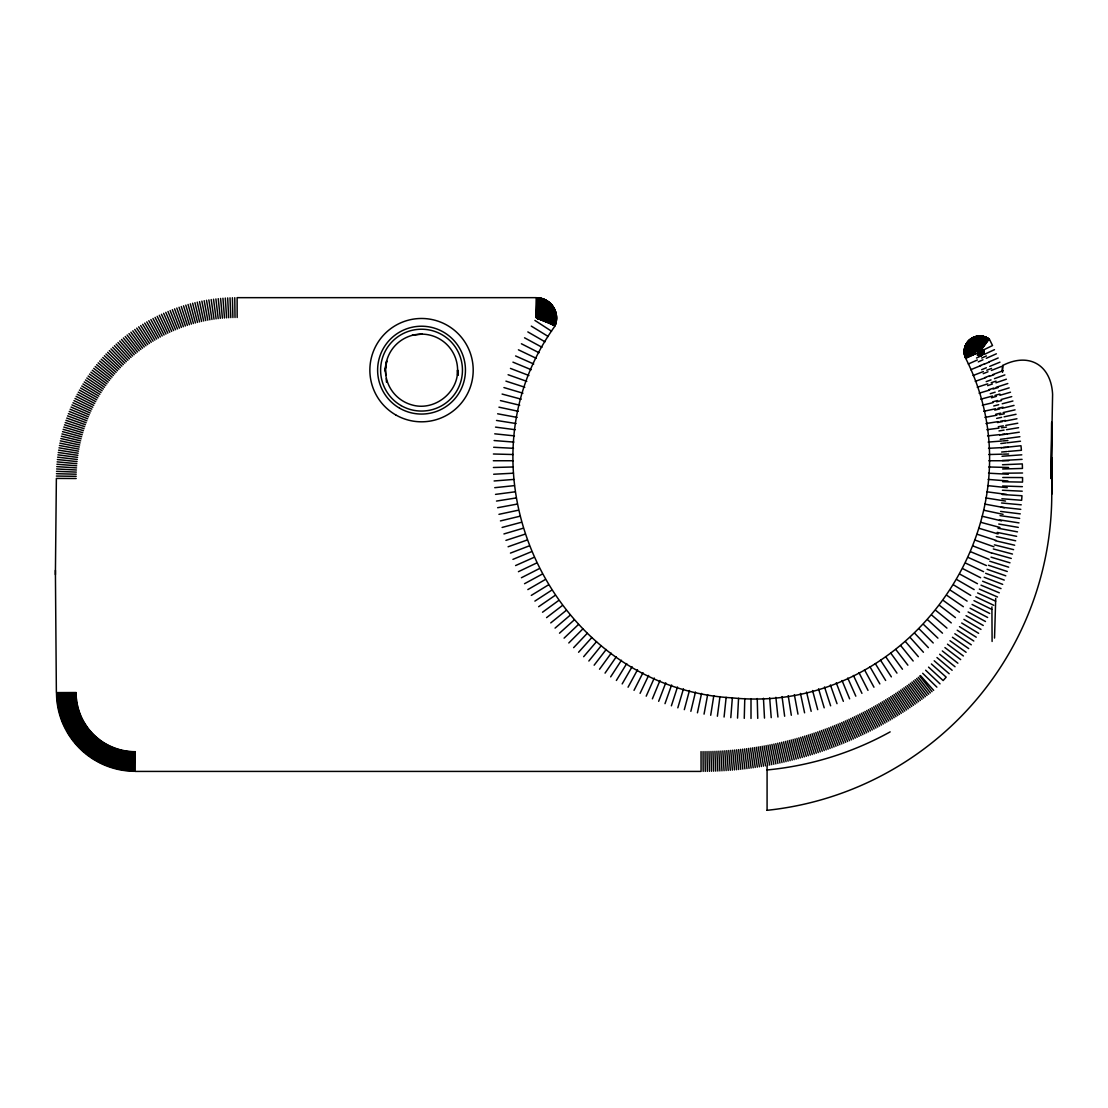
<?xml version="1.0" encoding="UTF-8"?>
<svg xmlns="http://www.w3.org/2000/svg" width="1108" height="1108" viewBox="0 0 1108 1108"><rect width="100%" height="100%" fill="white"/><g stroke="black" fill="none" stroke-linecap="round" stroke-linejoin="round"><path stroke-width="1.5" d="M767.082 810.308A317.899 317.899 0 0 0 1051.769 494.223L1051.769 457.687M135.259 751.598L135.19 771.417L701.073 771.417L701.045 751.598M536.23 317.497L536.314 297.664L237.126 297.664L237.181 317.497M55.4 574.65L56.37 478.421L76.189 478.49M1051.603 422.494L1050.993 478.67L1052.6 394.406A63.502 40.774 -60.2 0 0 1002.726 365.474L1002.158 370.571M134.165 771.417L134.428 751.584M974.694 354.186L992.533 345.544L989.444 339.27A15.651 15.651 0 0 0 965.705 358.355C1046.52 518.475 910.79 715.962 732.346 697.888C553.266 687.819 450.097 471.523 554.983 326.029L537.449 316.583L536.715 317.691L554.457 308.841M980.054 335.973L979.763 355.793L980.4 335.973M536.646 297.678L536.327 317.497L540.635 298.135M133.126 771.39L133.653 751.57M744.257 718.358L744.784 698.539M994.527 638.056L995.718 598.375M1002.518 372.371L1002.726 365.474M536.978 297.678L536.327 317.497L540.302 298.066M132.101 771.362L132.877 751.556M537.325 297.692L536.341 317.497L539.984 298.01M131.076 771.307L132.101 751.515M737.526 718.095L738.565 698.289M980.746 335.987L979.583 355.779L981.092 336.015M130.038 771.251L131.34 751.473M537.657 297.72L536.355 317.497L539.651 297.941M129.013 771.168L130.564 751.418M730.795 717.652L732.346 697.888M537.989 297.733L536.355 317.497L539.319 297.9M127.988 771.085L129.802 751.349M538.322 297.775L536.369 317.497L538.987 297.844M126.963 770.988L129.027 751.266M724.078 717.028L726.142 697.32M981.453 336.056L979.389 355.765L981.799 336.084M537.519 307.65L538.654 297.803M537.491 307.816L536.369 317.497L538.737 297.817M125.924 770.877L128.265 751.182M124.913 770.739L127.489 751.085M385.903 375.307L385.459 370.141L386.692 360.806A36.079 36.079 0 0 1 457.604 370.141L457.853 375.252M457.673 375.224L457.604 370.141C458.033 392.994 434.156 411.317 412.19 404.988A36.079 36.079 0 0 1 385.459 370.141M717.375 716.239L719.965 696.586M123.888 770.6L126.728 750.989M982.145 336.139L979.209 355.737L982.477 336.195M385.099 371.028L386.692 360.806L384.919 369.241M122.863 770.448L125.966 750.864M710.699 715.269L713.801 695.686M121.852 770.282L125.204 750.739M120.827 770.102L124.442 750.601M704.051 714.134L707.666 694.633M979.029 355.71L982.824 336.25M119.816 769.908L123.68 750.462M118.805 769.7L122.933 750.31M697.431 712.818L701.558 693.414M978.932 355.696L983.17 336.333M117.794 769.478L122.171 750.144M540.967 298.204L536.424 317.511L547.948 301.334M116.797 769.243L121.423 749.964M690.852 711.322L695.478 692.043M978.849 355.668L983.516 336.403M541.286 298.287L536.438 317.511L547.671 301.141M115.786 768.994L120.675 749.784M983.849 336.486L978.752 355.654L984.181 336.583M114.789 768.73L119.927 749.59M684.315 709.66L689.439 690.519M541.604 298.371L536.438 317.511L547.394 300.961M113.805 768.453L119.179 749.382M541.937 298.468L536.452 317.511L547.117 300.78M112.808 768.176L118.445 749.16M677.819 707.832L683.456 688.83M542.255 298.564L536.466 317.511L546.826 300.6M111.825 767.872L117.697 748.939M984.513 336.68L978.572 355.599L984.846 336.79M110.842 767.553L116.963 748.703M542.574 298.661L536.466 317.511L546.535 300.434M671.379 705.824L677.5 686.974M109.858 767.235L116.229 748.468M542.892 298.758L536.48 317.525L546.244 300.268M108.889 766.902L115.495 748.205M664.994 703.663L671.614 684.979M543.211 298.869L536.48 317.525L545.953 300.102M537.989 318.619L536.771 318.176L556.119 322.525M978.392 355.543L985.178 336.915M107.919 766.542L114.775 747.942M543.516 298.994L536.494 317.525L545.662 299.949M106.95 766.182L114.055 747.678M658.664 701.322L665.769 682.819M978.309 355.502L985.511 337.04M105.98 765.808L113.335 747.401M543.834 299.118L536.494 317.525L545.358 299.797M105.025 765.42L112.614 747.111M652.39 698.829L659.98 680.506M985.829 337.164L978.225 355.474L986.148 337.303M544.139 299.243L536.507 317.525L545.067 299.645M104.083 765.019L111.908 746.806M544.457 299.368L536.507 317.539L544.762 299.506M103.141 764.603L111.202 746.487M646.199 696.17L654.26 678.054M102.199 764.174L110.495 746.169M986.466 337.441L978.059 355.391L986.785 337.594M101.257 763.744L109.789 745.85M640.078 693.345L648.609 675.451M100.329 763.287L109.096 745.504M99.415 762.83L108.404 745.158M634.025 690.353L643.014 672.694M98.487 762.346L107.725 744.811M987.09 337.76L977.879 355.308L987.408 337.926M97.587 761.861L107.047 744.451M628.056 687.209L637.515 669.8M96.687 761.362L106.368 744.077M95.787 760.864L105.689 743.69M622.17 683.913L632.072 666.753M987.699 338.092L977.727 355.225L988.004 338.272M94.9 760.337L105.025 743.302M94.014 759.797L104.374 742.9M616.367 680.464L626.726 663.567M93.127 759.257L103.709 742.499M977.561 355.128L988.294 338.466M92.269 758.703L103.058 742.083M610.66 676.863L621.463 660.243M554.305 308.55L536.757 317.761L537.449 316.583M91.41 758.135L102.421 741.654M988.599 338.646L977.491 355.072L988.876 338.854M90.551 757.553L101.77 741.224M605.051 673.124L616.283 656.781M89.706 756.958L101.147 740.781M548.765 301.93L536.618 317.594L548.225 301.528M88.862 756.362L100.509 740.324M599.539 669.232L611.201 653.194M977.339 354.962L989.167 339.062M88.031 755.753L99.9 739.867M536.618 317.594L548.488 301.722M87.213 755.13L99.277 739.396M594.137 665.188L606.201 649.468M86.396 754.493L98.667 738.925M554.152 308.259L536.757 317.747L549.028 302.138M85.593 753.855L98.058 738.44M588.847 661.019L601.312 645.604M553.986 307.955L536.743 317.747L549.277 302.346M84.79 753.191L97.462 737.956M84 752.526L96.881 737.457M583.653 656.698L596.533 641.629M553.82 307.678L536.743 317.733L549.54 302.567M83.225 751.861L96.299 736.959M553.654 307.387L536.743 317.733L549.79 302.775M82.449 751.169L95.717 736.446M578.584 652.252L591.852 637.515M553.474 307.096L536.729 317.719L550.039 303.01M81.687 750.476L95.15 735.92M553.294 306.819L536.729 317.719L550.288 303.232M80.939 749.77L94.582 735.393M573.625 647.668L587.268 633.291M80.192 749.05L94.028 734.853M553.1 306.542L536.729 317.705L550.524 303.467M79.457 748.329L93.474 734.313M568.792 642.972L582.808 628.956M552.906 306.265L536.715 317.705L550.759 303.703M78.737 747.595L92.933 733.759M552.712 305.988L536.715 317.691L550.995 303.938M78.017 746.847L92.393 733.205M564.083 638.139L578.473 624.483M552.518 305.725L536.715 317.691L551.23 304.188M77.311 746.1L91.867 732.637M76.618 745.338L91.355 732.069M559.512 633.18L574.235 619.912M552.31 305.462L536.701 317.677L551.452 304.437M75.926 744.562L90.842 731.502M552.103 305.199L536.701 317.677L551.673 304.686M75.261 743.787L90.33 730.906M555.066 628.111L570.135 615.231M536.701 317.677L551.895 304.935M74.596 742.997L89.831 730.324M973.724 352.219L988.835 339.56M73.931 742.194L89.346 729.729M550.745 622.918L566.146 610.453M73.294 741.39L88.862 729.119M72.657 740.573L88.391 728.51M546.576 617.627L562.296 605.564M72.034 739.756L87.92 727.901M71.424 738.925L87.463 727.277M542.532 612.225L558.571 600.564M70.829 738.08L87.006 726.64M70.233 737.235L86.576 726.017M538.64 606.713L554.983 595.481M69.652 736.391L86.133 725.366M69.084 735.518L85.718 724.729M534.887 601.104L551.521 590.301M68.53 734.659L85.302 724.078M67.99 733.773L84.887 723.427M531.3 595.398L548.197 585.038M67.45 732.9L84.485 722.762M66.937 732L84.097 722.097M527.837 589.595L545.011 579.692M66.425 731.114L83.723 721.419M65.926 730.2L83.349 720.74M524.541 583.708L541.964 574.249M65.441 729.299L82.975 720.062M64.957 728.385L82.629 719.383M521.411 577.739L539.07 568.736M64.499 727.457L82.283 718.69M554.609 309.146L536.757 317.774L555.025 310.06M64.056 726.529L81.937 717.998M518.419 571.686L536.314 563.155M976.508 358.022L981.162 355.862M984.458 354.325L994.485 349.657M554.748 309.451L536.771 317.788L554.886 309.755M965.705 358.355L975.732 353.715M977.907 352.704L983.627 349.906M63.613 725.588L81.618 717.291M965.553 358.036L975.636 353.494M978.281 361.887L982.962 359.795M986.286 358.313L996.383 353.798M63.184 724.66L81.3 716.585M515.594 565.565L533.71 557.504M968.309 364.006L977.367 359.975M981.73 358.036L986.425 355.945M62.768 723.704L80.981 715.879M979.984 365.779L984.693 363.77M989.098 361.873L998.197 357.967M965.414 357.718L975.594 353.41L965.276 357.385M977.796 352.469L983.669 349.989M62.367 722.762L80.69 715.172M512.935 559.374L531.244 551.784M970.76 369.726L980.982 365.501M984.347 364.103L989.084 362.136M981.633 369.712L986.369 367.759M989.735 366.374L999.97 362.164M555.15 310.365L536.771 317.802L556.521 315.877M61.979 721.807L80.399 714.452M983.212 373.645L987.99 371.776M991.369 370.446L1001.66 366.388M555.274 310.683L536.784 317.816L556.493 315.545M61.605 720.837L80.108 713.732M510.442 553.1L528.945 545.995M973.073 375.515L983.392 371.554M986.785 370.252L991.577 368.41M984.749 377.62L989.541 375.82M992.948 374.532L1003.294 370.64M965.151 357.067L975.525 353.217L965.04 356.734M977.768 352.386L983.793 350.336L977.713 352.233M61.245 719.881L79.845 713.012M555.399 311.002L536.784 317.816L556.438 315.212M986.203 381.609L991.037 379.878M994.458 378.645L1004.873 374.919M508.101 546.77L526.785 540.15M975.234 381.36L985.649 377.662M989.084 376.443L993.918 374.739M60.898 718.912L79.582 712.292M555.51 311.306L536.784 317.83L556.396 314.88M987.616 385.626L992.463 383.964M995.912 382.786L1006.369 379.213M60.552 717.929L79.319 711.558M555.607 311.625L536.784 317.83L556.341 314.547M988.959 389.656L993.834 388.063M996.175 387.315L1007.809 383.52M505.927 540.385L524.79 534.264M977.228 387.246L987.74 383.839M991.203 382.703L996.078 381.124M60.234 716.945L79.084 710.824M964.93 356.402L975.455 353.023L964.819 356.07M555.717 311.944L536.784 317.844L556.285 314.215M59.915 715.962L78.848 710.09M990.247 393.714L995.15 392.19M998.627 391.124L1009.18 387.869M503.932 533.945L522.934 528.308M979.084 393.201L989.679 390.058M993.17 389.019L998.086 387.565M59.61 714.979L78.626 709.355M555.814 312.262L536.798 317.844L556.216 313.896M991.466 397.786L996.397 396.345M999.887 395.321L1010.496 392.218M59.333 713.995L78.405 708.608M555.897 312.594L536.798 317.858L556.147 313.564M992.63 401.872L997.574 400.514M1001.078 399.545L1011.742 396.609M964.736 355.737L975.4 352.829M977.699 352.192L983.849 350.516L977.671 352.053L984.001 351.43L977.63 351.513L983.932 352.358L977.658 351.264M502.104 527.45L521.245 522.311M980.774 399.185L992.588 396.027M994.956 395.39L999.915 394.06M59.056 712.998L78.211 707.86M993.724 405.985L998.696 404.697M1002.214 403.783L1012.92 400.999M555.994 312.913L536.798 317.871L556.077 313.232M58.793 712.001L78.003 707.112M964.639 355.405L974.264 352.995M994.762 410.099L999.748 408.894M1002.131 408.312L1014.028 405.417M500.442 520.912L519.721 516.286M982.297 405.223L993.045 402.647M996.591 401.802L1001.577 400.597M58.544 710.99L77.823 706.364M995.746 414.24L1000.746 413.104M1003.142 412.564L1015.067 409.849M964.556 355.059L974.223 352.87L964.486 354.712M58.309 709.993L77.643 705.616M498.946 514.334L518.336 510.206M983.669 411.303L995.649 408.755M998.045 408.243L1003.072 407.176M58.087 708.981L77.477 704.854M996.646 418.395L1001.674 417.328M1004.07 416.83L1016.05 414.295M57.879 707.97L77.325 704.106M997.505 422.564L1002.532 421.58M1004.942 421.109L1016.95 418.755M497.631 507.713L517.131 504.098M984.887 417.411L996.923 415.181M999.333 414.724L1004.388 413.796M57.685 706.959L77.186 703.345M998.294 426.746L1003.336 425.832M1005.759 425.389L1017.795 423.228M964.417 354.38L974.181 352.621M57.505 705.948L77.048 702.583M999.014 430.929L1004.07 430.098M1006.493 429.696L1018.571 427.702M496.495 501.065L516.079 497.963M985.94 423.547L998.031 421.636M1000.455 421.248L1005.524 420.444M57.339 704.923L76.923 701.821M964.362 354.034L974.154 352.496M999.665 435.125L1004.748 434.378M1007.172 434.004L1019.277 432.203M57.187 703.899L76.798 701.059M1000.261 439.336L1005.358 438.657M1006.576 438.491L1019.914 436.704M964.32 353.687L974.14 352.372L964.279 353.341M495.525 494.39L515.178 491.8M986.84 429.71L998.973 428.104M1001.41 427.785L1006.493 427.12M57.048 702.888L76.701 700.298M412.19 335.295L422.342 334.048M1000.801 443.56L1005.898 442.951M1007.13 442.812L1020.482 441.219M56.924 701.863L76.604 699.522M494.736 487.686L514.444 485.623M987.574 435.887L999.735 434.613M1002.186 434.35L1007.283 433.824M56.799 700.838L76.521 698.76M1001.272 447.784L1006.369 447.258M1007.601 447.133L1020.98 445.748L1021.424 450.277L1008.017 451.455M56.702 699.799L76.438 697.998M767.082 769.991L767.345 769.935A323.245 317.913 45 0 0 890.153 731.876M556.188 322.206L536.854 318.107L556.562 316.209M964.237 352.995L974.112 352.122M1001.674 452.022L1006.784 451.565M494.113 480.969L513.877 479.418M988.142 442.092L1001.549 441.039M1002.782 440.942L1007.906 440.541M56.619 698.774L76.369 697.223M556.258 321.874L536.854 318.093L556.59 316.542M1002.006 456.261L1021.784 454.82M964.209 352.649L974.098 351.984M56.536 697.749L76.314 696.447M1002.283 460.499L1022.075 459.363M556.327 321.542L536.854 318.079L556.604 316.874M493.669 474.238L513.475 473.199M988.544 448.311L1001.978 447.604M1003.225 447.535L1008.349 447.272M56.48 696.724L76.272 695.686M964.195 352.289L974.098 351.859M1002.505 464.751L1022.31 463.906L1022.462 468.449L1002.657 468.989M556.382 321.209L536.854 318.079L556.618 317.207M56.439 695.686L76.244 694.91M493.406 467.493L513.226 466.98M988.793 454.529L1002.241 454.169M1003.474 454.141L1008.612 454.003M56.397 694.661L76.217 694.134M556.424 320.891L536.854 318.065L556.631 317.553M964.182 351.942L975.234 351.707M56.383 693.622L76.203 693.359M1002.74 473.241L1022.559 473.005M556.479 320.558L536.854 318.065L556.631 317.885M76.189 692.528L56.37 692.597L55.4 570.288M493.323 460.748L513.143 460.748M988.876 460.748L1008.695 460.748M964.182 351.596L975.234 351.61M977.63 351.61L984.001 351.624M1002.754 477.493L1022.573 477.562L1022.532 482.105L1002.712 481.745M556.507 320.226L536.854 318.051L556.631 318.218M56.383 476.052L76.203 476.315M964.182 351.25L975.234 351.499L964.195 350.904M493.406 454.003L513.226 454.529M988.793 466.98L1008.612 467.493M56.439 473.698L76.244 474.21M556.548 319.893L536.854 318.038L556.631 318.55M1002.601 485.996L1022.407 486.661M56.508 471.329L76.314 472.105M556.576 319.547L536.868 318.038L556.618 318.882M1002.421 490.248L1022.227 491.204M493.669 447.272L513.475 448.311M988.544 473.199L1008.349 474.238M56.619 468.961L76.41 470M536.812 318.024L556.604 319.215M1002.186 494.5L1021.978 495.747L1021.645 500.29L1001.895 498.739M56.757 466.606L76.535 467.895M964.209 350.543L975.248 351.305L964.237 350.197M494.113 440.541L513.877 442.092M988.142 479.418L1007.906 480.969M56.924 464.238L76.687 465.789M57.131 461.884L76.868 463.698M1001.521 502.977L1021.257 504.819M494.736 433.824L514.444 435.887M987.574 485.623L1007.283 487.686M57.367 459.529L77.075 461.607M1001.092 507.201L1020.8 509.348M964.279 349.851L975.262 351.098M57.63 457.175L77.311 459.501M1000.607 511.425L1020.274 513.877M495.525 427.12L515.178 429.71M986.84 491.8L1006.493 494.39M57.921 454.834L77.574 457.41M964.32 349.505L975.275 351.001L964.375 349.159M1000.039 515.635L1019.679 518.392M58.239 452.479L77.865 455.333M999.43 519.846L1019.014 522.893M496.495 420.444L516.079 423.547M985.94 497.963L1005.524 501.065M58.599 450.153L78.169 453.241M998.737 524.042L1018.28 527.38M58.987 447.812L78.516 451.164M964.431 348.812L975.303 350.793L964.5 348.48M497.631 413.796L517.131 417.411M984.887 504.098L1004.388 507.713M59.403 445.485L78.89 449.1M997.989 528.225L1017.476 531.868M59.846 443.158L79.291 447.023M997.186 532.408L1016.618 536.327M498.946 407.176L518.336 411.303M983.669 510.206L1003.072 514.334M60.317 440.846L79.707 444.959M996.314 536.563L1015.676 540.787M60.829 438.533L80.164 442.909M964.569 348.134L975.345 350.599M995.372 540.718L1014.679 545.219M500.442 400.597L519.721 405.223M982.297 516.286L1001.577 520.912M61.369 436.233L80.635 440.859M556.05 322.857L536.868 318.121L555.108 325.724M994.375 544.845L1013.612 549.651M964.653 347.787L976.522 350.779L964.736 347.455M61.937 433.934L81.147 438.81M555.967 323.176L536.854 318.135L555.233 325.406M993.308 548.959L1012.477 554.055M502.104 394.06L521.245 399.185M980.774 522.311L999.915 527.45M62.533 431.635L81.673 436.774M555.87 323.508L536.854 318.135L555.357 325.087M992.186 553.058L1011.272 558.446M63.156 429.364L82.241 434.738M503.932 387.565L522.934 393.201M979.084 528.308L998.086 533.945M63.821 427.092L82.823 432.716M991.009 557.144L1009.997 562.822M964.833 347.123L976.564 350.64L964.943 346.79M977.727 350.987L983.821 352.815L965.165 346.125M555.773 323.827L536.84 318.148L555.468 324.783M64.499 424.821L83.432 430.693M989.763 561.216L1008.668 567.171M555.676 324.145L536.826 318.148L555.579 324.464M505.927 381.124L524.79 387.246M977.228 534.264L996.078 540.385M65.22 422.564L84.07 428.699M988.447 565.26L1007.269 571.493M65.968 420.32L84.734 426.691M987.076 569.29L1005.801 575.814M965.054 346.458L976.605 350.488M508.101 374.739L526.785 381.36M975.234 540.15L993.918 546.77M66.743 418.09L85.427 424.696M985.649 573.293L1004.264 580.093M67.546 415.86L86.147 422.716M984.167 577.268L1002.671 584.359M510.442 368.41L528.945 375.515M973.073 545.995L991.577 553.1M68.377 413.644L86.881 420.749M965.29 345.807L983.696 353.161L965.428 345.474M69.236 411.442L87.657 418.782M982.616 581.229L1001.023 588.597M512.935 362.136L531.244 369.726M970.76 551.784L989.084 559.374M70.136 409.254L88.446 416.843M981.009 585.163L999.291 592.808M71.05 407.065L89.263 414.891M979.334 589.082L997.505 596.99M515.594 355.945L533.71 364.006M968.309 557.504L986.425 565.565M71.992 404.905L90.108 412.965M965.567 345.156L983.627 353.341M977.602 592.96L995.663 601.159M72.976 402.744L90.981 411.054M975.816 596.824L993.751 605.287M518.419 349.809L536.314 358.355M965.705 563.155L983.599 571.686M73.973 400.611L91.867 409.143M965.719 344.837L983.585 353.424M973.974 600.647L991.771 609.386M75.012 398.478L92.795 407.245M965.871 344.533L983.544 353.507L966.038 344.228M521.411 343.771L539.07 352.76M962.949 568.736L980.608 577.739M972.076 604.456L989.735 613.458M76.078 396.359L93.737 405.362M77.158 394.268L94.706 403.492M970.109 608.223L987.644 617.488M524.541 337.802L541.964 347.261M960.054 574.249L977.464 583.708M78.28 392.177L95.69 401.636M968.101 611.976L985.483 621.505M79.416 390.099L96.715 399.794M966.204 343.909L983.461 353.674M966.024 615.688L983.267 625.48M527.837 331.915L545.011 341.818M957.007 579.692L974.167 589.595M80.593 388.049L97.753 397.952M963.905 619.372L980.982 629.413M966.384 343.618L983.419 353.743M81.784 386L98.82 396.138M961.716 623.015L978.641 633.319M531.3 326.112L548.197 336.472M953.822 585.038L970.719 595.398M83.003 383.977L99.914 394.337M966.564 343.314L983.364 353.826L966.744 343.023M959.473 626.629L976.245 637.197M84.25 381.969L101.022 392.551M534.887 320.406L551.521 331.209M950.498 590.301L967.118 601.104M957.187 630.217L973.793 641.02M85.538 379.975L102.158 390.778M86.84 378.008L103.321 389.019M954.833 633.762L971.287 644.814M947.035 595.481L963.378 606.713M88.155 376.041L104.498 387.274M966.938 342.732L983.267 353.978L967.145 342.441M952.437 637.266L968.711 648.582M89.513 374.102L105.703 385.542M949.985 640.743L966.093 652.293M943.448 600.564L959.486 612.225M90.898 372.177L106.922 383.825M947.479 644.177L963.406 655.978M92.296 370.28L108.182 382.135M967.353 342.164L983.156 354.131L967.561 341.887M944.916 647.571L960.678 659.606M939.722 605.564L955.442 617.627M93.723 368.382L109.443 380.459M942.312 650.936L957.88 663.207M95.177 366.526L110.745 378.798M935.858 610.453L951.273 622.918M96.659 364.671L112.06 377.149M939.653 654.246L955.041 666.753M967.783 341.624L983.031 354.283M98.155 362.842L113.39 375.515M936.952 657.529L952.132 670.271M931.883 615.231L946.952 628.111M99.678 361.028L114.747 373.908M934.196 660.77L949.182 673.733M968.018 341.347L982.976 354.352M101.23 359.241L116.132 372.316M931.385 663.955L946.177 677.154L943.13 680.534L928.532 667.113M927.77 619.912L942.506 633.18M102.795 357.482L117.531 370.737M968.24 341.098L982.921 354.422M104.387 355.723L118.944 369.186M925.637 670.215L940.027 683.858M968.475 340.835L982.851 354.491L968.724 340.585M923.546 624.483L937.922 638.139M106.008 354.006L120.384 367.648M922.687 673.29L936.869 687.14M107.656 352.302L121.852 366.125M919.211 628.956L933.227 642.972M109.318 350.613L123.334 364.629M110.994 348.951L124.83 363.147M968.974 340.336L982.727 354.615M914.737 633.291L928.393 647.668M112.697 347.316L126.34 361.693M114.429 345.696L127.891 360.252M969.223 340.101L982.658 354.685L969.486 339.865M910.167 637.515L923.435 652.252M116.174 344.103L129.442 358.826M920.443 675.548L933.656 690.367M117.947 342.524L131.021 357.427M905.485 641.629L918.366 656.698M119.733 340.973L132.614 356.056M969.749 339.644L982.519 354.809M121.548 339.45L134.22 354.699M900.707 645.604L913.172 661.019M123.376 337.954L135.841 353.355M970.026 339.422L982.436 354.865M125.218 336.472L137.489 352.039M919.792 676.06L932.022 691.669M918.227 677.279L930.374 692.943M970.289 339.2L982.367 354.92L970.58 338.993M895.818 649.468L907.881 665.188M916.662 678.498L928.712 694.231M127.088 335.018L139.151 350.751M915.083 679.689L927.05 695.492M913.504 680.88L925.374 696.752M128.971 333.591L140.841 349.477M911.912 682.071L923.698 697.998M910.319 683.234L922.022 699.245M890.818 653.194L902.48 669.232M130.882 332.192L142.53 348.231M908.712 684.412L920.332 700.464M907.106 685.561L918.629 701.696M132.808 330.807L144.248 346.998M905.485 686.711L916.925 702.901M970.857 338.785L982.214 355.031L971.439 338.397M903.865 687.846L915.208 704.106M902.244 688.968L913.491 705.297M885.735 656.781L896.968 673.124M134.747 329.464L145.965 345.793M900.61 690.09L911.759 706.475M898.962 691.198L910.028 707.652M136.7 328.134L147.71 344.616M971.148 338.591L982.145 355.086M897.314 692.306L908.297 708.815M895.666 693.4L906.552 709.965M880.555 660.243L891.358 676.863M894.004 694.481L904.793 711.114M138.68 326.832L149.469 343.452M892.342 695.561L903.048 712.236M890.68 696.613L901.275 713.372M140.674 325.558L151.242 342.317M889.004 697.68L899.502 714.48M887.314 698.719L897.729 715.588M875.292 663.567L885.652 680.464M142.683 324.312L153.042 341.209M885.624 699.757L895.943 716.682M971.73 338.217L981.979 355.183L972.035 338.037M883.935 700.782L894.156 717.762M882.231 701.793L892.369 718.843M144.705 323.079L154.843 340.114M880.528 702.804L890.569 719.895M878.824 703.802L888.755 720.948M869.946 666.753L879.849 683.913M146.741 321.888L156.657 339.048M877.107 704.799L886.94 722M875.375 705.768L885.126 723.025M148.804 320.711L158.486 338.009M873.658 706.738L883.298 724.05M871.913 707.707L881.469 725.075M972.339 337.871L981.827 355.28L972.644 337.705M864.503 669.8L873.963 687.209M870.182 708.649L879.641 726.072M150.882 319.575L160.328 336.998M868.437 709.591L877.799 727.07M866.691 710.519L875.957 728.053M152.959 318.453L162.197 336.001M864.933 711.447L874.101 729.022M863.174 712.347L872.245 729.978M858.991 672.694L867.993 690.353M155.065 317.373L164.067 335.031M861.415 713.247L870.376 730.934M859.642 714.148L868.506 731.876M857.869 715.02L866.636 732.803M157.184 316.306L165.951 334.09M972.962 337.552L981.66 355.363L973.281 337.4M856.096 715.893L864.752 733.718M854.31 716.765L862.883 734.632M853.409 675.451L861.941 693.345M159.303 315.281L167.834 333.176M852.523 717.61L860.985 735.532M850.722 718.455L859.088 736.418M161.449 314.27L169.746 332.275M848.922 719.286L857.19 737.305M847.121 720.103L855.293 738.163M847.759 678.054L855.819 696.17M845.321 720.92L853.382 739.022M163.61 313.301L171.671 331.403M843.507 721.724L851.47 739.867M973.6 337.261L981.494 355.446L973.918 337.123M841.692 722.513L849.559 740.698M165.771 312.345L173.596 330.558M839.864 723.289L847.634 741.529M838.05 724.064L845.709 742.346M842.038 680.506L849.628 698.829M167.959 311.431L175.535 329.741M836.221 724.826L843.77 743.149M834.379 725.574L841.831 743.939M832.551 726.308L839.892 744.715M170.147 310.545L177.488 328.951M830.709 727.042L837.953 745.49M828.853 727.762L836 746.252M836.249 682.819L843.354 701.322M172.349 309.672L179.454 328.176M974.237 336.998L981.314 355.516L974.569 336.874M827.011 728.468L834.047 747M825.155 729.161L832.094 747.734M823.299 729.853L830.127 748.454M174.565 308.841L181.421 327.442M821.43 730.532L828.161 749.174M830.404 684.979L837.025 703.663M819.574 731.197L826.194 749.881M176.781 308.038L183.402 326.721M817.704 731.862L824.227 750.573M815.834 732.499L822.247 751.252M179.025 307.262L185.396 326.029M813.951 733.136L820.266 751.93M974.901 336.763L981.134 355.571L975.234 336.652M812.081 733.759L818.286 752.595M824.518 686.974L830.64 705.824M181.269 306.514L187.391 325.364M810.197 734.382L816.291 753.232M808.3 734.978L814.297 753.883M806.416 735.574L812.303 754.506M183.526 305.794L189.399 324.727M804.519 736.155L810.308 755.116M802.621 736.737L808.314 755.725M818.563 688.83L824.2 707.832M185.784 305.115L191.421 324.118M800.724 737.291L806.305 756.321M798.826 737.845L804.297 756.903M975.566 336.555L980.968 355.626L975.899 336.458M796.915 738.385L802.275 757.47M188.055 304.451L193.443 323.536M795.018 738.925L800.267 758.038M793.106 739.438L798.245 758.578M812.566 690.519L817.704 709.66M190.341 303.827L195.465 322.982M791.181 739.95L796.223 759.119M789.27 740.449L794.201 759.645M192.626 303.232L197.515 322.442M787.345 740.933L792.178 760.157M785.42 741.404L790.143 760.67M806.541 692.043L811.167 711.322M194.925 302.664L199.551 321.943M783.495 741.875L788.107 761.154M976.245 336.375L980.774 355.682M781.569 742.332L786.071 761.639M779.644 742.775L784.035 762.11M197.238 302.124L201.601 321.459M777.705 743.205L781.999 762.567M775.78 743.634L779.949 763.01M976.591 336.306L980.691 355.696M800.461 693.414L804.588 712.818M199.537 301.625L203.664 321.015M773.841 744.05L777.913 763.44M771.902 744.451L775.863 763.869M769.963 744.839L773.813 764.285M201.864 301.141L205.728 320.586M768.01 745.213L771.75 764.686M976.924 336.236L980.594 355.723L977.27 336.181M766.071 745.587L769.7 765.074M794.353 694.633L797.968 714.134M204.177 300.697L207.792 320.184M764.118 745.947L767.65 765.448M762.165 746.293L765.586 765.822M206.517 300.282L209.869 319.824M760.213 746.626L763.523 766.168M758.26 746.944L761.459 766.514M788.217 695.686L791.32 715.269M208.844 299.894L211.947 319.478M756.307 747.263L759.395 766.847M754.354 747.568L757.332 767.165M752.387 747.858L755.254 767.47M211.185 299.548L214.024 319.159M977.616 336.126L980.414 355.751L977.962 336.07M750.435 748.135L753.191 767.775M748.468 748.412L751.113 768.052M782.054 696.586L784.644 716.239M213.525 299.215L216.115 318.869M746.501 748.676L749.05 768.329M744.534 748.925L746.972 768.592M742.568 749.16L744.895 768.841M215.88 298.925L218.207 318.605M740.601 749.382L742.817 769.077M738.634 749.604L740.74 769.312M775.877 697.32L777.941 717.028M218.234 298.661L220.298 318.37M736.668 749.797L738.648 769.52M978.309 336.043L980.234 355.765M734.687 749.991L736.571 769.728M220.589 298.426L222.403 318.162M732.72 750.185L734.493 769.921M386.207 378.756L386.498 382.205M730.754 750.351L732.402 770.102M769.672 697.888L771.223 717.652M222.943 298.232L224.495 317.996M728.773 750.518L730.324 770.268M978.655 336.015L980.137 355.779L979.001 335.987M726.793 750.656L728.233 770.434M724.826 750.795L726.155 770.572M225.298 298.052L226.6 317.844M722.845 750.919L724.064 770.711M720.865 751.044L721.973 770.836M763.454 698.289L764.492 718.095M227.666 297.913L228.705 317.719M718.884 751.141L719.881 770.946M716.918 751.238L717.804 771.043M714.937 751.321L715.713 771.126M230.021 297.817L230.81 317.622M712.956 751.39L713.621 771.21M979.361 335.973L979.957 355.793L979.707 335.959M710.976 751.459L711.53 771.265M757.235 698.539L757.747 718.358M232.389 297.733L232.915 317.553M708.995 751.501L709.439 771.32M707.015 751.543L707.347 771.362M234.757 297.692L235.021 317.511M705.034 751.57L705.256 771.39M991.909 606.907L992.103 641.449M703.054 751.584L703.164 771.417M457.604 370.141L457.632 375.321M1051.769 422.342L1051.769 494.223M767.082 766.099L767.082 810.336M751.002 698.622L751.002 718.441M983.932 350.876L977.658 351.998L983.946 350.973M983.987 351.25L977.63 351.804L983.987 351.333M983.987 351.901L977.63 351.458L983.987 351.998M983.918 352.455L977.671 351.167L983.89 352.538M401.068 405.583A40.927 40.927 0 0 0 462.451 370.141A40.927 40.927 0 0 0 401.068 334.699A40.927 40.927 0 0 0 401.068 405.583M395.695 414.891A51.674 51.674 0 0 0 473.199 370.141A51.674 51.674 0 0 0 395.695 325.392A51.674 51.674 0 0 0 395.695 414.891M399.572 408.173A43.918 43.918 0 0 0 465.457 370.141A43.918 43.918 0 0 0 399.572 332.109A43.918 43.918 0 0 0 399.572 408.173"/></g></svg>
